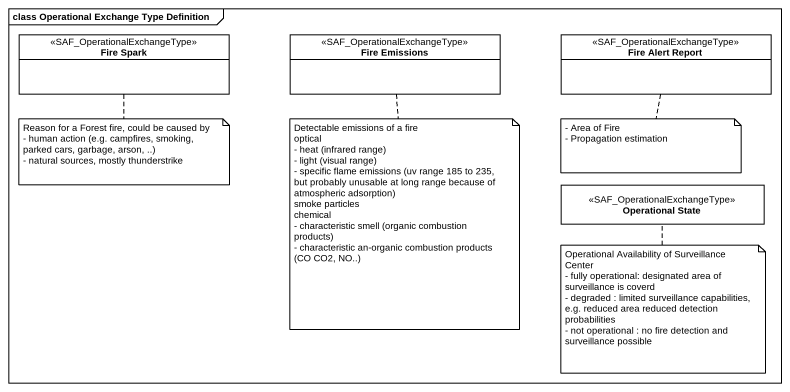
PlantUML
@startuml
mainframe class Operational Exchange Type Definition
hide circle
hide empty members
class "Fire Spark" as Fire_Spark <<SAF_OperationalExchangeType>>
class "Fire Emissions" as Fire_Emissions <<SAF_OperationalExchangeType>>
class "Fire Alert Report" as Fire_Alert_Report <<SAF_OperationalExchangeType>>
class "Operational State" as Operational_State <<SAF_OperationalExchangeType>>
note bottom of Fire_Spark
  Reason for a Forest fire, could be caused by
  - human action (e.g. campfires, smoking, parked cars, garbage, arson, ..)
  - natural sources, mostly thunderstrike
end note
note bottom of Fire_Emissions
  Detectable emissions of a fire
  optical
  - heat (infrared range)
  - light (visual range)
  - specific flame emissions (uv range 185 to 235, but probably unusable at long range because of atmospheric adsorption)
  smoke particles
  chemical
  - characteristic smell (organic combustion products)
  - characteristic an-organic combustion products (CO CO2, NO..)
end note
note bottom of Fire_Alert_Report
  - Area of Fire
  - Propagation estimation
end note
note bottom of Operational_State
  Operational Availability of Surveillance Center
  - fully operational: designated area of surveillance is coverd
  - degraded : limited surveillance capabilities, e.g. reduced area reduced detection probabilities
  - not operational : no fire detection and surveillance possible
end note
@enduml
